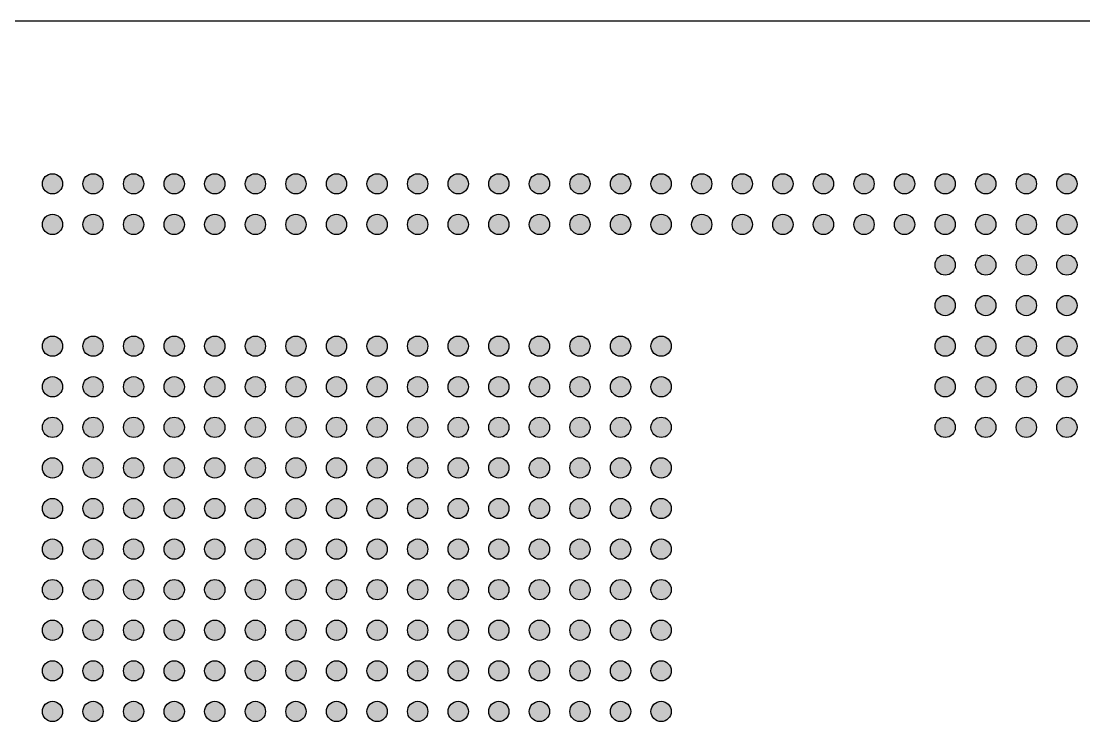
# Model space of a CAD drawing. Header units: millimetres. Extents: x -87434 to 499450, y -468665 to 122144.
# Drawn here: x 106402 to 109021, y 69163 to 70914 of the extents above; entities that cross this region are included whole.
import ezdxf

# ---------------------------------------------------------------- set-up
doc = ezdxf.new("R2010")
doc.units = ezdxf.units.MM

# ---------------------------------------------------------------- blocks, each defined once
blk = doc.blocks.new('A$C0D4A27B5')
at = {"lineweight": 30}
h = blk.add_hatch(color=256, dxfattribs=at)
h.dxf.hatch_style = 1
edge = h.paths.add_edge_path()
edge.add_arc((159.27, -512.59), 1.5, 0, 360)
h = blk.add_hatch(color=256, dxfattribs=at)
h.dxf.hatch_style = 1
edge = h.paths.add_edge_path()
edge.add_arc((165.27, -512.59), 1.5, 0, 360)
h = blk.add_hatch(color=256, dxfattribs=at)
h.dxf.hatch_style = 1
edge = h.paths.add_edge_path()
edge.add_arc((171.27, -512.59), 1.5, 0, 360)
h = blk.add_hatch(color=256, dxfattribs=at)
h.dxf.hatch_style = 1
edge = h.paths.add_edge_path()
edge.add_arc((177.27, -512.59), 1.5, 0, 360)
h = blk.add_hatch(color=256, dxfattribs=at)
h.dxf.hatch_style = 1
edge = h.paths.add_edge_path()
edge.add_arc((183.27, -512.59), 1.5, 0, 360)
h = blk.add_hatch(color=256, dxfattribs=at)
h.dxf.hatch_style = 1
edge = h.paths.add_edge_path()
edge.add_arc((189.27, -512.59), 1.5, 0, 360)
h = blk.add_hatch(color=256, dxfattribs=at)
h.dxf.hatch_style = 1
edge = h.paths.add_edge_path()
edge.add_arc((195.27, -512.59), 1.5, 0, 360)
h = blk.add_hatch(color=256, dxfattribs=at)
h.dxf.hatch_style = 1
edge = h.paths.add_edge_path()
edge.add_arc((201.27, -512.59), 1.5, 0, 360)
h = blk.add_hatch(color=256, dxfattribs=at)
h.dxf.hatch_style = 1
edge = h.paths.add_edge_path()
edge.add_arc((207.27, -512.59), 1.5, 0, 360)
h = blk.add_hatch(color=256, dxfattribs=at)
h.dxf.hatch_style = 1
edge = h.paths.add_edge_path()
edge.add_arc((213.27, -512.59), 1.5, 0, 360)
h = blk.add_hatch(color=256, dxfattribs=at)
h.dxf.hatch_style = 1
edge = h.paths.add_edge_path()
edge.add_arc((219.27, -512.59), 1.5, 0, 360)
h = blk.add_hatch(color=256, dxfattribs=at)
h.dxf.hatch_style = 1
edge = h.paths.add_edge_path()
edge.add_arc((225.27, -512.59), 1.5, 0, 360)
h = blk.add_hatch(color=256, dxfattribs=at)
h.dxf.hatch_style = 1
edge = h.paths.add_edge_path()
edge.add_arc((231.27, -512.59), 1.5, 0, 360)
h = blk.add_hatch(color=256, dxfattribs=at)
h.dxf.hatch_style = 1
edge = h.paths.add_edge_path()
edge.add_arc((237.27, -512.59), 1.5, 0, 360)
h = blk.add_hatch(color=256, dxfattribs=at)
h.dxf.hatch_style = 1
edge = h.paths.add_edge_path()
edge.add_arc((243.27, -512.59), 1.5, 0, 360)
h = blk.add_hatch(color=256, dxfattribs=at)
h.dxf.hatch_style = 1
edge = h.paths.add_edge_path()
edge.add_arc((249.27, -512.59), 1.5, 0, 360)
h = blk.add_hatch(color=256, dxfattribs=at)
h.dxf.hatch_style = 1
edge = h.paths.add_edge_path()
edge.add_arc((255.27, -512.59), 1.5, 0, 360)
h = blk.add_hatch(color=256, dxfattribs=at)
h.dxf.hatch_style = 1
edge = h.paths.add_edge_path()
edge.add_arc((261.27, -512.59), 1.5, 0, 360)
h = blk.add_hatch(color=256, dxfattribs=at)
h.dxf.hatch_style = 1
edge = h.paths.add_edge_path()
edge.add_arc((267.27, -512.59), 1.5, 0, 360)
h = blk.add_hatch(color=256, dxfattribs=at)
h.dxf.hatch_style = 1
edge = h.paths.add_edge_path()
edge.add_arc((273.27, -512.59), 1.5, 0, 360)
h = blk.add_hatch(color=256, dxfattribs=at)
h.dxf.hatch_style = 1
edge = h.paths.add_edge_path()
edge.add_arc((279.27, -512.59), 1.5, 0, 360)
h = blk.add_hatch(color=256, dxfattribs=at)
h.dxf.hatch_style = 1
edge = h.paths.add_edge_path()
edge.add_arc((285.27, -512.59), 1.5, 0, 360)
h = blk.add_hatch(color=256, dxfattribs=at)
h.dxf.hatch_style = 1
edge = h.paths.add_edge_path()
edge.add_arc((291.27, -512.59), 1.5, 0, 360)
h = blk.add_hatch(color=256, dxfattribs=at)
h.dxf.hatch_style = 1
edge = h.paths.add_edge_path()
edge.add_arc((297.27, -512.59), 1.5, 0, 360)
h = blk.add_hatch(color=256, dxfattribs=at)
h.dxf.hatch_style = 1
edge = h.paths.add_edge_path()
edge.add_arc((303.27, -512.59), 1.5, 0, 360)
h = blk.add_hatch(color=256, dxfattribs=at)
h.dxf.hatch_style = 1
edge = h.paths.add_edge_path()
edge.add_arc((309.27, -512.59), 1.5, 0, 360)
h = blk.add_hatch(color=256, dxfattribs=at)
h.dxf.hatch_style = 1
edge = h.paths.add_edge_path()
edge.add_arc((159.27, -518.59), 1.5, 0, 360)
h = blk.add_hatch(color=256, dxfattribs=at)
h.dxf.hatch_style = 1
edge = h.paths.add_edge_path()
edge.add_arc((165.27, -518.59), 1.5, 0, 360)
h = blk.add_hatch(color=256, dxfattribs=at)
h.dxf.hatch_style = 1
edge = h.paths.add_edge_path()
edge.add_arc((171.27, -518.59), 1.5, 0, 360)
h = blk.add_hatch(color=256, dxfattribs=at)
h.dxf.hatch_style = 1
edge = h.paths.add_edge_path()
edge.add_arc((177.27, -518.59), 1.5, 0, 360)
h = blk.add_hatch(color=256, dxfattribs=at)
h.dxf.hatch_style = 1
edge = h.paths.add_edge_path()
edge.add_arc((183.27, -518.59), 1.5, 0, 360)
h = blk.add_hatch(color=256, dxfattribs=at)
h.dxf.hatch_style = 1
edge = h.paths.add_edge_path()
edge.add_arc((189.27, -518.59), 1.5, 0, 360)
h = blk.add_hatch(color=256, dxfattribs=at)
h.dxf.hatch_style = 1
edge = h.paths.add_edge_path()
edge.add_arc((195.27, -518.59), 1.5, 0, 360)
h = blk.add_hatch(color=256, dxfattribs=at)
h.dxf.hatch_style = 1
edge = h.paths.add_edge_path()
edge.add_arc((201.27, -518.59), 1.5, 0, 360)
h = blk.add_hatch(color=256, dxfattribs=at)
h.dxf.hatch_style = 1
edge = h.paths.add_edge_path()
edge.add_arc((207.27, -518.59), 1.5, 0, 360)
h = blk.add_hatch(color=256, dxfattribs=at)
h.dxf.hatch_style = 1
edge = h.paths.add_edge_path()
edge.add_arc((213.27, -518.59), 1.5, 0, 360)
h = blk.add_hatch(color=256, dxfattribs=at)
h.dxf.hatch_style = 1
edge = h.paths.add_edge_path()
edge.add_arc((219.27, -518.59), 1.5, 0, 360)
h = blk.add_hatch(color=256, dxfattribs=at)
h.dxf.hatch_style = 1
edge = h.paths.add_edge_path()
edge.add_arc((225.27, -518.59), 1.5, 0, 360)
h = blk.add_hatch(color=256, dxfattribs=at)
h.dxf.hatch_style = 1
edge = h.paths.add_edge_path()
edge.add_arc((231.27, -518.59), 1.5, 0, 360)
h = blk.add_hatch(color=256, dxfattribs=at)
h.dxf.hatch_style = 1
edge = h.paths.add_edge_path()
edge.add_arc((237.27, -518.59), 1.5, 0, 360)
h = blk.add_hatch(color=256, dxfattribs=at)
h.dxf.hatch_style = 1
edge = h.paths.add_edge_path()
edge.add_arc((243.27, -518.59), 1.5, 0, 360)
h = blk.add_hatch(color=256, dxfattribs=at)
h.dxf.hatch_style = 1
edge = h.paths.add_edge_path()
edge.add_arc((249.27, -518.59), 1.5, 0, 360)
h = blk.add_hatch(color=256, dxfattribs=at)
h.dxf.hatch_style = 1
edge = h.paths.add_edge_path()
edge.add_arc((255.27, -518.59), 1.5, 0, 360)
h = blk.add_hatch(color=256, dxfattribs=at)
h.dxf.hatch_style = 1
edge = h.paths.add_edge_path()
edge.add_arc((261.27, -518.59), 1.5, 0, 360)
h = blk.add_hatch(color=256, dxfattribs=at)
h.dxf.hatch_style = 1
edge = h.paths.add_edge_path()
edge.add_arc((267.27, -518.59), 1.5, 0, 360)
h = blk.add_hatch(color=256, dxfattribs=at)
h.dxf.hatch_style = 1
edge = h.paths.add_edge_path()
edge.add_arc((273.27, -518.59), 1.5, 0, 360)
h = blk.add_hatch(color=256, dxfattribs=at)
h.dxf.hatch_style = 1
edge = h.paths.add_edge_path()
edge.add_arc((279.27, -518.59), 1.5, 0, 360)
h = blk.add_hatch(color=256, dxfattribs=at)
h.dxf.hatch_style = 1
edge = h.paths.add_edge_path()
edge.add_arc((285.27, -518.59), 1.5, 0, 360)
h = blk.add_hatch(color=256, dxfattribs=at)
h.dxf.hatch_style = 1
edge = h.paths.add_edge_path()
edge.add_arc((291.27, -518.59), 1.5, 0, 360)
h = blk.add_hatch(color=256, dxfattribs=at)
h.dxf.hatch_style = 1
edge = h.paths.add_edge_path()
edge.add_arc((297.27, -518.59), 1.5, 0, 360)
h = blk.add_hatch(color=256, dxfattribs=at)
h.dxf.hatch_style = 1
edge = h.paths.add_edge_path()
edge.add_arc((303.27, -518.59), 1.5, 0, 360)
h = blk.add_hatch(color=256, dxfattribs=at)
h.dxf.hatch_style = 1
edge = h.paths.add_edge_path()
edge.add_arc((309.27, -518.59), 1.5, 0, 360)
h = blk.add_hatch(color=256, dxfattribs=at)
h.dxf.hatch_style = 1
edge = h.paths.add_edge_path()
edge.add_arc((291.27, -524.59), 1.5, 0, 360)
h = blk.add_hatch(color=256, dxfattribs=at)
h.dxf.hatch_style = 1
edge = h.paths.add_edge_path()
edge.add_arc((297.27, -524.59), 1.5, 0, 360)
h = blk.add_hatch(color=256, dxfattribs=at)
h.dxf.hatch_style = 1
edge = h.paths.add_edge_path()
edge.add_arc((303.27, -524.59), 1.5, 0, 360)
h = blk.add_hatch(color=256, dxfattribs=at)
h.dxf.hatch_style = 1
edge = h.paths.add_edge_path()
edge.add_arc((309.27, -524.59), 1.5, 0, 360)
h = blk.add_hatch(color=256, dxfattribs=at)
h.dxf.hatch_style = 1
edge = h.paths.add_edge_path()
edge.add_arc((291.27, -530.59), 1.5, 0, 360)
h = blk.add_hatch(color=256, dxfattribs=at)
h.dxf.hatch_style = 1
edge = h.paths.add_edge_path()
edge.add_arc((297.27, -530.59), 1.5, 0, 360)
h = blk.add_hatch(color=256, dxfattribs=at)
h.dxf.hatch_style = 1
edge = h.paths.add_edge_path()
edge.add_arc((303.27, -530.59), 1.5, 0, 360)
h = blk.add_hatch(color=256, dxfattribs=at)
h.dxf.hatch_style = 1
edge = h.paths.add_edge_path()
edge.add_arc((309.27, -530.59), 1.5, 0, 360)
h = blk.add_hatch(color=256, dxfattribs=at)
h.dxf.hatch_style = 1
edge = h.paths.add_edge_path()
edge.add_arc((159.27, -536.59), 1.5, 0, 360)
h = blk.add_hatch(color=256, dxfattribs=at)
h.dxf.hatch_style = 1
edge = h.paths.add_edge_path()
edge.add_arc((165.27, -536.59), 1.5, 0, 360)
h = blk.add_hatch(color=256, dxfattribs=at)
h.dxf.hatch_style = 1
edge = h.paths.add_edge_path()
edge.add_arc((171.27, -536.59), 1.5, 0, 360)
h = blk.add_hatch(color=256, dxfattribs=at)
h.dxf.hatch_style = 1
edge = h.paths.add_edge_path()
edge.add_arc((177.27, -536.59), 1.5, 0, 360)
h = blk.add_hatch(color=256, dxfattribs=at)
h.dxf.hatch_style = 1
edge = h.paths.add_edge_path()
edge.add_arc((183.27, -536.59), 1.5, 0, 360)
h = blk.add_hatch(color=256, dxfattribs=at)
h.dxf.hatch_style = 1
edge = h.paths.add_edge_path()
edge.add_arc((189.27, -536.59), 1.5, 0, 360)
h = blk.add_hatch(color=256, dxfattribs=at)
h.dxf.hatch_style = 1
edge = h.paths.add_edge_path()
edge.add_arc((195.27, -536.59), 1.5, 0, 360)
h = blk.add_hatch(color=256, dxfattribs=at)
h.dxf.hatch_style = 1
edge = h.paths.add_edge_path()
edge.add_arc((201.27, -536.59), 1.5, 0, 360)
h = blk.add_hatch(color=256, dxfattribs=at)
h.dxf.hatch_style = 1
edge = h.paths.add_edge_path()
edge.add_arc((207.27, -536.59), 1.5, 0, 360)
h = blk.add_hatch(color=256, dxfattribs=at)
h.dxf.hatch_style = 1
edge = h.paths.add_edge_path()
edge.add_arc((213.27, -536.59), 1.5, 0, 360)
h = blk.add_hatch(color=256, dxfattribs=at)
h.dxf.hatch_style = 1
edge = h.paths.add_edge_path()
edge.add_arc((219.27, -536.59), 1.5, 0, 360)
h = blk.add_hatch(color=256, dxfattribs=at)
h.dxf.hatch_style = 1
edge = h.paths.add_edge_path()
edge.add_arc((225.27, -536.59), 1.5, 0, 360)
h = blk.add_hatch(color=256, dxfattribs=at)
h.dxf.hatch_style = 1
edge = h.paths.add_edge_path()
edge.add_arc((231.27, -536.59), 1.5, 0, 360)
h = blk.add_hatch(color=256, dxfattribs=at)
h.dxf.hatch_style = 1
edge = h.paths.add_edge_path()
edge.add_arc((237.27, -536.59), 1.5, 0, 360)
h = blk.add_hatch(color=256, dxfattribs=at)
h.dxf.hatch_style = 1
edge = h.paths.add_edge_path()
edge.add_arc((243.27, -536.59), 1.5, 0, 360)
h = blk.add_hatch(color=256, dxfattribs=at)
h.dxf.hatch_style = 1
edge = h.paths.add_edge_path()
edge.add_arc((249.27, -536.59), 1.5, 0, 360)
h = blk.add_hatch(color=256, dxfattribs=at)
h.dxf.hatch_style = 1
edge = h.paths.add_edge_path()
edge.add_arc((291.27, -536.59), 1.5, 0, 360)
h = blk.add_hatch(color=256, dxfattribs=at)
h.dxf.hatch_style = 1
edge = h.paths.add_edge_path()
edge.add_arc((297.27, -536.59), 1.5, 0, 360)
h = blk.add_hatch(color=256, dxfattribs=at)
h.dxf.hatch_style = 1
edge = h.paths.add_edge_path()
edge.add_arc((303.27, -536.59), 1.5, 0, 360)
h = blk.add_hatch(color=256, dxfattribs=at)
h.dxf.hatch_style = 1
edge = h.paths.add_edge_path()
edge.add_arc((309.27, -536.59), 1.5, 0, 360)
h = blk.add_hatch(color=256, dxfattribs=at)
h.dxf.hatch_style = 1
edge = h.paths.add_edge_path()
edge.add_arc((159.27, -542.59), 1.5, 0, 360)
h = blk.add_hatch(color=256, dxfattribs=at)
h.dxf.hatch_style = 1
edge = h.paths.add_edge_path()
edge.add_arc((165.27, -542.59), 1.5, 0, 360)
h = blk.add_hatch(color=256, dxfattribs=at)
h.dxf.hatch_style = 1
edge = h.paths.add_edge_path()
edge.add_arc((171.27, -542.59), 1.5, 0, 360)
h = blk.add_hatch(color=256, dxfattribs=at)
h.dxf.hatch_style = 1
edge = h.paths.add_edge_path()
edge.add_arc((177.27, -542.59), 1.5, 0, 360)
h = blk.add_hatch(color=256, dxfattribs=at)
h.dxf.hatch_style = 1
edge = h.paths.add_edge_path()
edge.add_arc((183.27, -542.59), 1.5, 0, 360)
h = blk.add_hatch(color=256, dxfattribs=at)
h.dxf.hatch_style = 1
edge = h.paths.add_edge_path()
edge.add_arc((189.27, -542.59), 1.5, 0, 360)
h = blk.add_hatch(color=256, dxfattribs=at)
h.dxf.hatch_style = 1
edge = h.paths.add_edge_path()
edge.add_arc((195.27, -542.59), 1.5, 0, 360)
h = blk.add_hatch(color=256, dxfattribs=at)
h.dxf.hatch_style = 1
edge = h.paths.add_edge_path()
edge.add_arc((201.27, -542.59), 1.5, 0, 360)
h = blk.add_hatch(color=256, dxfattribs=at)
h.dxf.hatch_style = 1
edge = h.paths.add_edge_path()
edge.add_arc((207.27, -542.59), 1.5, 0, 360)
h = blk.add_hatch(color=256, dxfattribs=at)
h.dxf.hatch_style = 1
edge = h.paths.add_edge_path()
edge.add_arc((213.27, -542.59), 1.5, 0, 360)
h = blk.add_hatch(color=256, dxfattribs=at)
h.dxf.hatch_style = 1
edge = h.paths.add_edge_path()
edge.add_arc((219.27, -542.59), 1.5, 0, 360)
h = blk.add_hatch(color=256, dxfattribs=at)
h.dxf.hatch_style = 1
edge = h.paths.add_edge_path()
edge.add_arc((225.27, -542.59), 1.5, 0, 360)
h = blk.add_hatch(color=256, dxfattribs=at)
h.dxf.hatch_style = 1
edge = h.paths.add_edge_path()
edge.add_arc((231.27, -542.59), 1.5, 0, 360)
h = blk.add_hatch(color=256, dxfattribs=at)
h.dxf.hatch_style = 1
edge = h.paths.add_edge_path()
edge.add_arc((237.27, -542.59), 1.5, 0, 360)
h = blk.add_hatch(color=256, dxfattribs=at)
h.dxf.hatch_style = 1
edge = h.paths.add_edge_path()
edge.add_arc((243.27, -542.59), 1.5, 0, 360)
h = blk.add_hatch(color=256, dxfattribs=at)
h.dxf.hatch_style = 1
edge = h.paths.add_edge_path()
edge.add_arc((249.27, -542.59), 1.5, 0, 360)
h = blk.add_hatch(color=256, dxfattribs=at)
h.dxf.hatch_style = 1
edge = h.paths.add_edge_path()
edge.add_arc((291.27, -542.59), 1.5, 0, 360)
h = blk.add_hatch(color=256, dxfattribs=at)
h.dxf.hatch_style = 1
edge = h.paths.add_edge_path()
edge.add_arc((297.27, -542.59), 1.5, 0, 360)
h = blk.add_hatch(color=256, dxfattribs=at)
h.dxf.hatch_style = 1
edge = h.paths.add_edge_path()
edge.add_arc((303.27, -542.59), 1.5, 0, 360)
h = blk.add_hatch(color=256, dxfattribs=at)
h.dxf.hatch_style = 1
edge = h.paths.add_edge_path()
edge.add_arc((309.27, -542.59), 1.5, 0, 360)
h = blk.add_hatch(color=256, dxfattribs=at)
h.dxf.hatch_style = 1
edge = h.paths.add_edge_path()
edge.add_arc((159.27, -548.59), 1.5, 0, 360)
h = blk.add_hatch(color=256, dxfattribs=at)
h.dxf.hatch_style = 1
edge = h.paths.add_edge_path()
edge.add_arc((165.27, -548.59), 1.5, 0, 360)
h = blk.add_hatch(color=256, dxfattribs=at)
h.dxf.hatch_style = 1
edge = h.paths.add_edge_path()
edge.add_arc((171.27, -548.59), 1.5, 0, 360)
h = blk.add_hatch(color=256, dxfattribs=at)
h.dxf.hatch_style = 1
edge = h.paths.add_edge_path()
edge.add_arc((177.27, -548.59), 1.5, 0, 360)
h = blk.add_hatch(color=256, dxfattribs=at)
h.dxf.hatch_style = 1
edge = h.paths.add_edge_path()
edge.add_arc((183.27, -548.59), 1.5, 0, 360)
h = blk.add_hatch(color=256, dxfattribs=at)
h.dxf.hatch_style = 1
edge = h.paths.add_edge_path()
edge.add_arc((189.27, -548.59), 1.5, 0, 360)
h = blk.add_hatch(color=256, dxfattribs=at)
h.dxf.hatch_style = 1
edge = h.paths.add_edge_path()
edge.add_arc((195.27, -548.59), 1.5, 0, 360)
h = blk.add_hatch(color=256, dxfattribs=at)
h.dxf.hatch_style = 1
edge = h.paths.add_edge_path()
edge.add_arc((201.27, -548.59), 1.5, 0, 360)
h = blk.add_hatch(color=256, dxfattribs=at)
h.dxf.hatch_style = 1
edge = h.paths.add_edge_path()
edge.add_arc((207.27, -548.59), 1.5, 0, 360)
h = blk.add_hatch(color=256, dxfattribs=at)
h.dxf.hatch_style = 1
edge = h.paths.add_edge_path()
edge.add_arc((213.27, -548.59), 1.5, 0, 360)
h = blk.add_hatch(color=256, dxfattribs=at)
h.dxf.hatch_style = 1
edge = h.paths.add_edge_path()
edge.add_arc((219.27, -548.59), 1.5, 0, 360)
h = blk.add_hatch(color=256, dxfattribs=at)
h.dxf.hatch_style = 1
edge = h.paths.add_edge_path()
edge.add_arc((225.27, -548.59), 1.5, 0, 360)
h = blk.add_hatch(color=256, dxfattribs=at)
h.dxf.hatch_style = 1
edge = h.paths.add_edge_path()
edge.add_arc((231.27, -548.59), 1.5, 0, 360)
h = blk.add_hatch(color=256, dxfattribs=at)
h.dxf.hatch_style = 1
edge = h.paths.add_edge_path()
edge.add_arc((237.27, -548.59), 1.5, 0, 360)
h = blk.add_hatch(color=256, dxfattribs=at)
h.dxf.hatch_style = 1
edge = h.paths.add_edge_path()
edge.add_arc((243.27, -548.59), 1.5, 0, 360)
h = blk.add_hatch(color=256, dxfattribs=at)
h.dxf.hatch_style = 1
edge = h.paths.add_edge_path()
edge.add_arc((249.27, -548.59), 1.5, 0, 360)
h = blk.add_hatch(color=256, dxfattribs=at)
h.dxf.hatch_style = 1
edge = h.paths.add_edge_path()
edge.add_arc((291.27, -548.59), 1.5, 0, 360)
h = blk.add_hatch(color=256, dxfattribs=at)
h.dxf.hatch_style = 1
edge = h.paths.add_edge_path()
edge.add_arc((297.27, -548.59), 1.5, 0, 360)
h = blk.add_hatch(color=256, dxfattribs=at)
h.dxf.hatch_style = 1
edge = h.paths.add_edge_path()
edge.add_arc((303.27, -548.59), 1.5, 0, 360)
h = blk.add_hatch(color=256, dxfattribs=at)
h.dxf.hatch_style = 1
edge = h.paths.add_edge_path()
edge.add_arc((309.27, -548.59), 1.5, 0, 360)
h = blk.add_hatch(color=256, dxfattribs=at)
h.dxf.hatch_style = 1
edge = h.paths.add_edge_path()
edge.add_arc((159.27, -554.59), 1.5, 0, 360)
h = blk.add_hatch(color=256, dxfattribs=at)
h.dxf.hatch_style = 1
edge = h.paths.add_edge_path()
edge.add_arc((165.27, -554.59), 1.5, 0, 360)
h = blk.add_hatch(color=256, dxfattribs=at)
h.dxf.hatch_style = 1
edge = h.paths.add_edge_path()
edge.add_arc((171.27, -554.59), 1.5, 0, 360)
h = blk.add_hatch(color=256, dxfattribs=at)
h.dxf.hatch_style = 1
edge = h.paths.add_edge_path()
edge.add_arc((177.27, -554.59), 1.5, 0, 360)
h = blk.add_hatch(color=256, dxfattribs=at)
h.dxf.hatch_style = 1
edge = h.paths.add_edge_path()
edge.add_arc((183.27, -554.59), 1.5, 0, 360)
h = blk.add_hatch(color=256, dxfattribs=at)
h.dxf.hatch_style = 1
edge = h.paths.add_edge_path()
edge.add_arc((189.27, -554.59), 1.5, 0, 360)
h = blk.add_hatch(color=256, dxfattribs=at)
h.dxf.hatch_style = 1
edge = h.paths.add_edge_path()
edge.add_arc((195.27, -554.59), 1.5, 0, 360)
h = blk.add_hatch(color=256, dxfattribs=at)
h.dxf.hatch_style = 1
edge = h.paths.add_edge_path()
edge.add_arc((201.27, -554.59), 1.5, 0, 360)
h = blk.add_hatch(color=256, dxfattribs=at)
h.dxf.hatch_style = 1
edge = h.paths.add_edge_path()
edge.add_arc((207.27, -554.59), 1.5, 0, 360)
h = blk.add_hatch(color=256, dxfattribs=at)
h.dxf.hatch_style = 1
edge = h.paths.add_edge_path()
edge.add_arc((213.27, -554.59), 1.5, 0, 360)
h = blk.add_hatch(color=256, dxfattribs=at)
h.dxf.hatch_style = 1
edge = h.paths.add_edge_path()
edge.add_arc((219.27, -554.59), 1.5, 0, 360)
h = blk.add_hatch(color=256, dxfattribs=at)
h.dxf.hatch_style = 1
edge = h.paths.add_edge_path()
edge.add_arc((225.27, -554.59), 1.5, 0, 360)
h = blk.add_hatch(color=256, dxfattribs=at)
h.dxf.hatch_style = 1
edge = h.paths.add_edge_path()
edge.add_arc((231.27, -554.59), 1.5, 0, 360)
h = blk.add_hatch(color=256, dxfattribs=at)
h.dxf.hatch_style = 1
edge = h.paths.add_edge_path()
edge.add_arc((237.27, -554.59), 1.5, 0, 360)
h = blk.add_hatch(color=256, dxfattribs=at)
h.dxf.hatch_style = 1
edge = h.paths.add_edge_path()
edge.add_arc((243.27, -554.59), 1.5, 0, 360)
h = blk.add_hatch(color=256, dxfattribs=at)
h.dxf.hatch_style = 1
edge = h.paths.add_edge_path()
edge.add_arc((249.27, -554.59), 1.5, 0, 360)
h = blk.add_hatch(color=256, dxfattribs=at)
h.dxf.hatch_style = 1
edge = h.paths.add_edge_path()
edge.add_arc((159.27, -560.59), 1.5, 0, 360)
h = blk.add_hatch(color=256, dxfattribs=at)
h.dxf.hatch_style = 1
edge = h.paths.add_edge_path()
edge.add_arc((165.27, -560.59), 1.5, 0, 360)
h = blk.add_hatch(color=256, dxfattribs=at)
h.dxf.hatch_style = 1
edge = h.paths.add_edge_path()
edge.add_arc((171.27, -560.59), 1.5, 0, 360)
h = blk.add_hatch(color=256, dxfattribs=at)
h.dxf.hatch_style = 1
edge = h.paths.add_edge_path()
edge.add_arc((177.27, -560.59), 1.5, 0, 360)
h = blk.add_hatch(color=256, dxfattribs=at)
h.dxf.hatch_style = 1
edge = h.paths.add_edge_path()
edge.add_arc((183.27, -560.59), 1.5, 0, 360)
h = blk.add_hatch(color=256, dxfattribs=at)
h.dxf.hatch_style = 1
edge = h.paths.add_edge_path()
edge.add_arc((189.27, -560.59), 1.5, 0, 360)
h = blk.add_hatch(color=256, dxfattribs=at)
h.dxf.hatch_style = 1
edge = h.paths.add_edge_path()
edge.add_arc((195.27, -560.59), 1.5, 0, 360)
h = blk.add_hatch(color=256, dxfattribs=at)
h.dxf.hatch_style = 1
edge = h.paths.add_edge_path()
edge.add_arc((201.27, -560.59), 1.5, 0, 360)
h = blk.add_hatch(color=256, dxfattribs=at)
h.dxf.hatch_style = 1
edge = h.paths.add_edge_path()
edge.add_arc((207.27, -560.59), 1.5, 0, 360)
h = blk.add_hatch(color=256, dxfattribs=at)
h.dxf.hatch_style = 1
edge = h.paths.add_edge_path()
edge.add_arc((213.27, -560.59), 1.5, 0, 360)
h = blk.add_hatch(color=256, dxfattribs=at)
h.dxf.hatch_style = 1
edge = h.paths.add_edge_path()
edge.add_arc((219.27, -560.59), 1.5, 0, 360)
h = blk.add_hatch(color=256, dxfattribs=at)
h.dxf.hatch_style = 1
edge = h.paths.add_edge_path()
edge.add_arc((225.27, -560.59), 1.5, 0, 360)
h = blk.add_hatch(color=256, dxfattribs=at)
h.dxf.hatch_style = 1
edge = h.paths.add_edge_path()
edge.add_arc((231.27, -560.59), 1.5, 0, 360)
h = blk.add_hatch(color=256, dxfattribs=at)
h.dxf.hatch_style = 1
edge = h.paths.add_edge_path()
edge.add_arc((237.27, -560.59), 1.5, 0, 360)
h = blk.add_hatch(color=256, dxfattribs=at)
h.dxf.hatch_style = 1
edge = h.paths.add_edge_path()
edge.add_arc((243.27, -560.59), 1.5, 0, 360)
h = blk.add_hatch(color=256, dxfattribs=at)
h.dxf.hatch_style = 1
edge = h.paths.add_edge_path()
edge.add_arc((249.27, -560.59), 1.5, 0, 360)
h = blk.add_hatch(color=256, dxfattribs=at)
h.dxf.hatch_style = 1
edge = h.paths.add_edge_path()
edge.add_arc((159.27, -566.59), 1.5, 0, 360)
h = blk.add_hatch(color=256, dxfattribs=at)
h.dxf.hatch_style = 1
edge = h.paths.add_edge_path()
edge.add_arc((165.27, -566.59), 1.5, 0, 360)
h = blk.add_hatch(color=256, dxfattribs=at)
h.dxf.hatch_style = 1
edge = h.paths.add_edge_path()
edge.add_arc((171.27, -566.59), 1.5, 0, 360)
h = blk.add_hatch(color=256, dxfattribs=at)
h.dxf.hatch_style = 1
edge = h.paths.add_edge_path()
edge.add_arc((177.27, -566.59), 1.5, 0, 360)
h = blk.add_hatch(color=256, dxfattribs=at)
h.dxf.hatch_style = 1
edge = h.paths.add_edge_path()
edge.add_arc((183.27, -566.59), 1.5, 0, 360)
h = blk.add_hatch(color=256, dxfattribs=at)
h.dxf.hatch_style = 1
edge = h.paths.add_edge_path()
edge.add_arc((189.27, -566.59), 1.5, 0, 360)
h = blk.add_hatch(color=256, dxfattribs=at)
h.dxf.hatch_style = 1
edge = h.paths.add_edge_path()
edge.add_arc((195.27, -566.59), 1.5, 0, 360)
h = blk.add_hatch(color=256, dxfattribs=at)
h.dxf.hatch_style = 1
edge = h.paths.add_edge_path()
edge.add_arc((201.27, -566.59), 1.5, 0, 360)
h = blk.add_hatch(color=256, dxfattribs=at)
h.dxf.hatch_style = 1
edge = h.paths.add_edge_path()
edge.add_arc((207.27, -566.59), 1.5, 0, 360)
h = blk.add_hatch(color=256, dxfattribs=at)
h.dxf.hatch_style = 1
edge = h.paths.add_edge_path()
edge.add_arc((213.27, -566.59), 1.5, 0, 360)
h = blk.add_hatch(color=256, dxfattribs=at)
h.dxf.hatch_style = 1
edge = h.paths.add_edge_path()
edge.add_arc((219.27, -566.59), 1.5, 0, 360)
h = blk.add_hatch(color=256, dxfattribs=at)
h.dxf.hatch_style = 1
edge = h.paths.add_edge_path()
edge.add_arc((225.27, -566.59), 1.5, 0, 360)
h = blk.add_hatch(color=256, dxfattribs=at)
h.dxf.hatch_style = 1
edge = h.paths.add_edge_path()
edge.add_arc((231.27, -566.59), 1.5, 0, 360)
h = blk.add_hatch(color=256, dxfattribs=at)
h.dxf.hatch_style = 1
edge = h.paths.add_edge_path()
edge.add_arc((237.27, -566.59), 1.5, 0, 360)
h = blk.add_hatch(color=256, dxfattribs=at)
h.dxf.hatch_style = 1
edge = h.paths.add_edge_path()
edge.add_arc((243.27, -566.59), 1.5, 0, 360)
h = blk.add_hatch(color=256, dxfattribs=at)
h.dxf.hatch_style = 1
edge = h.paths.add_edge_path()
edge.add_arc((249.27, -566.59), 1.5, 0, 360)
h = blk.add_hatch(color=256, dxfattribs=at)
h.dxf.hatch_style = 1
edge = h.paths.add_edge_path()
edge.add_arc((159.27, -572.59), 1.5, 0, 360)
h = blk.add_hatch(color=256, dxfattribs=at)
h.dxf.hatch_style = 1
edge = h.paths.add_edge_path()
edge.add_arc((165.27, -572.59), 1.5, 0, 360)
h = blk.add_hatch(color=256, dxfattribs=at)
h.dxf.hatch_style = 1
edge = h.paths.add_edge_path()
edge.add_arc((171.27, -572.59), 1.5, 0, 360)
h = blk.add_hatch(color=256, dxfattribs=at)
h.dxf.hatch_style = 1
edge = h.paths.add_edge_path()
edge.add_arc((177.27, -572.59), 1.5, 0, 360)
h = blk.add_hatch(color=256, dxfattribs=at)
h.dxf.hatch_style = 1
edge = h.paths.add_edge_path()
edge.add_arc((183.27, -572.59), 1.5, 0, 360)
h = blk.add_hatch(color=256, dxfattribs=at)
h.dxf.hatch_style = 1
edge = h.paths.add_edge_path()
edge.add_arc((189.27, -572.59), 1.5, 0, 360)
h = blk.add_hatch(color=256, dxfattribs=at)
h.dxf.hatch_style = 1
edge = h.paths.add_edge_path()
edge.add_arc((195.27, -572.59), 1.5, 0, 360)
h = blk.add_hatch(color=256, dxfattribs=at)
h.dxf.hatch_style = 1
edge = h.paths.add_edge_path()
edge.add_arc((201.27, -572.59), 1.5, 0, 360)
h = blk.add_hatch(color=256, dxfattribs=at)
h.dxf.hatch_style = 1
edge = h.paths.add_edge_path()
edge.add_arc((207.27, -572.59), 1.5, 0, 360)
h = blk.add_hatch(color=256, dxfattribs=at)
h.dxf.hatch_style = 1
edge = h.paths.add_edge_path()
edge.add_arc((213.27, -572.59), 1.5, 0, 360)
h = blk.add_hatch(color=256, dxfattribs=at)
h.dxf.hatch_style = 1
edge = h.paths.add_edge_path()
edge.add_arc((219.27, -572.59), 1.5, 0, 360)
h = blk.add_hatch(color=256, dxfattribs=at)
h.dxf.hatch_style = 1
edge = h.paths.add_edge_path()
edge.add_arc((225.27, -572.59), 1.5, 0, 360)
h = blk.add_hatch(color=256, dxfattribs=at)
h.dxf.hatch_style = 1
edge = h.paths.add_edge_path()
edge.add_arc((231.27, -572.59), 1.5, 0, 360)
h = blk.add_hatch(color=256, dxfattribs=at)
h.dxf.hatch_style = 1
edge = h.paths.add_edge_path()
edge.add_arc((237.27, -572.59), 1.5, 0, 360)
h = blk.add_hatch(color=256, dxfattribs=at)
h.dxf.hatch_style = 1
edge = h.paths.add_edge_path()
edge.add_arc((243.27, -572.59), 1.5, 0, 360)
h = blk.add_hatch(color=256, dxfattribs=at)
h.dxf.hatch_style = 1
edge = h.paths.add_edge_path()
edge.add_arc((249.27, -572.59), 1.5, 0, 360)
h = blk.add_hatch(color=256, dxfattribs=at)
h.dxf.hatch_style = 1
edge = h.paths.add_edge_path()
edge.add_arc((159.27, -578.59), 1.5, 0, 360)
h = blk.add_hatch(color=256, dxfattribs=at)
h.dxf.hatch_style = 1
edge = h.paths.add_edge_path()
edge.add_arc((165.27, -578.59), 1.5, 0, 360)
h = blk.add_hatch(color=256, dxfattribs=at)
h.dxf.hatch_style = 1
edge = h.paths.add_edge_path()
edge.add_arc((171.27, -578.59), 1.5, 0, 360)
h = blk.add_hatch(color=256, dxfattribs=at)
h.dxf.hatch_style = 1
edge = h.paths.add_edge_path()
edge.add_arc((177.27, -578.59), 1.5, 0, 360)
h = blk.add_hatch(color=256, dxfattribs=at)
h.dxf.hatch_style = 1
edge = h.paths.add_edge_path()
edge.add_arc((183.27, -578.59), 1.5, 0, 360)
h = blk.add_hatch(color=256, dxfattribs=at)
h.dxf.hatch_style = 1
edge = h.paths.add_edge_path()
edge.add_arc((189.27, -578.59), 1.5, 0, 360)
h = blk.add_hatch(color=256, dxfattribs=at)
h.dxf.hatch_style = 1
edge = h.paths.add_edge_path()
edge.add_arc((195.27, -578.59), 1.5, 0, 360)
h = blk.add_hatch(color=256, dxfattribs=at)
h.dxf.hatch_style = 1
edge = h.paths.add_edge_path()
edge.add_arc((201.27, -578.59), 1.5, 0, 360)
h = blk.add_hatch(color=256, dxfattribs=at)
h.dxf.hatch_style = 1
edge = h.paths.add_edge_path()
edge.add_arc((207.27, -578.59), 1.5, 0, 360)
h = blk.add_hatch(color=256, dxfattribs=at)
h.dxf.hatch_style = 1
edge = h.paths.add_edge_path()
edge.add_arc((213.27, -578.59), 1.5, 0, 360)
h = blk.add_hatch(color=256, dxfattribs=at)
h.dxf.hatch_style = 1
edge = h.paths.add_edge_path()
edge.add_arc((219.27, -578.59), 1.5, 0, 360)
h = blk.add_hatch(color=256, dxfattribs=at)
h.dxf.hatch_style = 1
edge = h.paths.add_edge_path()
edge.add_arc((225.27, -578.59), 1.5, 0, 360)
h = blk.add_hatch(color=256, dxfattribs=at)
h.dxf.hatch_style = 1
edge = h.paths.add_edge_path()
edge.add_arc((231.27, -578.59), 1.5, 0, 360)
h = blk.add_hatch(color=256, dxfattribs=at)
h.dxf.hatch_style = 1
edge = h.paths.add_edge_path()
edge.add_arc((237.27, -578.59), 1.5, 0, 360)
h = blk.add_hatch(color=256, dxfattribs=at)
h.dxf.hatch_style = 1
edge = h.paths.add_edge_path()
edge.add_arc((243.27, -578.59), 1.5, 0, 360)
h = blk.add_hatch(color=256, dxfattribs=at)
h.dxf.hatch_style = 1
edge = h.paths.add_edge_path()
edge.add_arc((249.27, -578.59), 1.5, 0, 360)
h = blk.add_hatch(color=256, dxfattribs=at)
h.dxf.hatch_style = 1
edge = h.paths.add_edge_path()
edge.add_arc((159.27, -584.59), 1.5, 0, 360)
h = blk.add_hatch(color=256, dxfattribs=at)
h.dxf.hatch_style = 1
edge = h.paths.add_edge_path()
edge.add_arc((165.27, -584.59), 1.5, 0, 360)
h = blk.add_hatch(color=256, dxfattribs=at)
h.dxf.hatch_style = 1
edge = h.paths.add_edge_path()
edge.add_arc((171.27, -584.59), 1.5, 0, 360)
h = blk.add_hatch(color=256, dxfattribs=at)
h.dxf.hatch_style = 1
edge = h.paths.add_edge_path()
edge.add_arc((177.27, -584.59), 1.5, 0, 360)
h = blk.add_hatch(color=256, dxfattribs=at)
h.dxf.hatch_style = 1
edge = h.paths.add_edge_path()
edge.add_arc((183.27, -584.59), 1.5, 0, 360)
h = blk.add_hatch(color=256, dxfattribs=at)
h.dxf.hatch_style = 1
edge = h.paths.add_edge_path()
edge.add_arc((189.27, -584.59), 1.5, 0, 360)
h = blk.add_hatch(color=256, dxfattribs=at)
h.dxf.hatch_style = 1
edge = h.paths.add_edge_path()
edge.add_arc((195.27, -584.59), 1.5, 0, 360)
h = blk.add_hatch(color=256, dxfattribs=at)
h.dxf.hatch_style = 1
edge = h.paths.add_edge_path()
edge.add_arc((201.27, -584.59), 1.5, 0, 360)
h = blk.add_hatch(color=256, dxfattribs=at)
h.dxf.hatch_style = 1
edge = h.paths.add_edge_path()
edge.add_arc((207.27, -584.59), 1.5, 0, 360)
h = blk.add_hatch(color=256, dxfattribs=at)
h.dxf.hatch_style = 1
edge = h.paths.add_edge_path()
edge.add_arc((213.27, -584.59), 1.5, 0, 360)
h = blk.add_hatch(color=256, dxfattribs=at)
h.dxf.hatch_style = 1
edge = h.paths.add_edge_path()
edge.add_arc((219.27, -584.59), 1.5, 0, 360)
h = blk.add_hatch(color=256, dxfattribs=at)
h.dxf.hatch_style = 1
edge = h.paths.add_edge_path()
edge.add_arc((225.27, -584.59), 1.5, 0, 360)
h = blk.add_hatch(color=256, dxfattribs=at)
h.dxf.hatch_style = 1
edge = h.paths.add_edge_path()
edge.add_arc((231.27, -584.59), 1.5, 0, 360)
h = blk.add_hatch(color=256, dxfattribs=at)
h.dxf.hatch_style = 1
edge = h.paths.add_edge_path()
edge.add_arc((237.27, -584.59), 1.5, 0, 360)
h = blk.add_hatch(color=256, dxfattribs=at)
h.dxf.hatch_style = 1
edge = h.paths.add_edge_path()
edge.add_arc((243.27, -584.59), 1.5, 0, 360)
h = blk.add_hatch(color=256, dxfattribs=at)
h.dxf.hatch_style = 1
edge = h.paths.add_edge_path()
edge.add_arc((249.27, -584.59), 1.5, 0, 360)
h = blk.add_hatch(color=256, dxfattribs=at)
h.dxf.hatch_style = 1
edge = h.paths.add_edge_path()
edge.add_arc((159.27, -590.59), 1.5, 0, 360)
h = blk.add_hatch(color=256, dxfattribs=at)
h.dxf.hatch_style = 1
edge = h.paths.add_edge_path()
edge.add_arc((165.27, -590.59), 1.5, 0, 360)
h = blk.add_hatch(color=256, dxfattribs=at)
h.dxf.hatch_style = 1
edge = h.paths.add_edge_path()
edge.add_arc((171.27, -590.59), 1.5, 0, 360)
h = blk.add_hatch(color=256, dxfattribs=at)
h.dxf.hatch_style = 1
edge = h.paths.add_edge_path()
edge.add_arc((177.27, -590.59), 1.5, 0, 360)
h = blk.add_hatch(color=256, dxfattribs=at)
h.dxf.hatch_style = 1
edge = h.paths.add_edge_path()
edge.add_arc((183.27, -590.59), 1.5, 0, 360)
h = blk.add_hatch(color=256, dxfattribs=at)
h.dxf.hatch_style = 1
edge = h.paths.add_edge_path()
edge.add_arc((189.27, -590.59), 1.5, 0, 360)
h = blk.add_hatch(color=256, dxfattribs=at)
h.dxf.hatch_style = 1
edge = h.paths.add_edge_path()
edge.add_arc((195.27, -590.59), 1.5, 0, 360)
h = blk.add_hatch(color=256, dxfattribs=at)
h.dxf.hatch_style = 1
edge = h.paths.add_edge_path()
edge.add_arc((201.27, -590.59), 1.5, 0, 360)
h = blk.add_hatch(color=256, dxfattribs=at)
h.dxf.hatch_style = 1
edge = h.paths.add_edge_path()
edge.add_arc((207.27, -590.59), 1.5, 0, 360)
h = blk.add_hatch(color=256, dxfattribs=at)
h.dxf.hatch_style = 1
edge = h.paths.add_edge_path()
edge.add_arc((213.27, -590.59), 1.5, 0, 360)
h = blk.add_hatch(color=256, dxfattribs=at)
h.dxf.hatch_style = 1
edge = h.paths.add_edge_path()
edge.add_arc((219.27, -590.59), 1.5, 0, 360)
h = blk.add_hatch(color=256, dxfattribs=at)
h.dxf.hatch_style = 1
edge = h.paths.add_edge_path()
edge.add_arc((225.27, -590.59), 1.5, 0, 360)
h = blk.add_hatch(color=256, dxfattribs=at)
h.dxf.hatch_style = 1
edge = h.paths.add_edge_path()
edge.add_arc((231.27, -590.59), 1.5, 0, 360)
h = blk.add_hatch(color=256, dxfattribs=at)
h.dxf.hatch_style = 1
edge = h.paths.add_edge_path()
edge.add_arc((237.27, -590.59), 1.5, 0, 360)
h = blk.add_hatch(color=256, dxfattribs=at)
h.dxf.hatch_style = 1
edge = h.paths.add_edge_path()
edge.add_arc((243.27, -590.59), 1.5, 0, 360)
h = blk.add_hatch(color=256, dxfattribs=at)
h.dxf.hatch_style = 1
edge = h.paths.add_edge_path()
edge.add_arc((249.27, -590.59), 1.5, 0, 360)
blk.add_lwpolyline([(120.87, -693.24), (471.17, -693.24), (471.17, -488.56), (120.87, -488.56)], close=True, dxfattribs=at)
for centre in [(159.27, -512.59), (165.27, -512.59), (171.27, -512.59), (177.27, -512.59), (183.27, -512.59), (189.27, -512.59), (195.27, -512.59), (201.27, -512.59), (207.27, -512.59), (213.27, -512.59), (219.27, -512.59), (225.27, -512.59), (231.27, -512.59), (237.27, -512.59), (243.27, -512.59), (249.27, -512.59), (255.27, -512.59), (261.27, -512.59), (267.27, -512.59), (273.27, -512.59), (279.27, -512.59), (285.27, -512.59), (291.27, -512.59), (297.27, -512.59), (303.27, -512.59), (309.27, -512.59), (159.27, -518.59), (165.27, -518.59), (171.27, -518.59), (177.27, -518.59), (183.27, -518.59), (189.27, -518.59), (195.27, -518.59), (201.27, -518.59), (207.27, -518.59), (213.27, -518.59), (219.27, -518.59), (225.27, -518.59), (231.27, -518.59), (237.27, -518.59), (243.27, -518.59), (249.27, -518.59), (255.27, -518.59), (261.27, -518.59), (267.27, -518.59), (273.27, -518.59), (279.27, -518.59), (285.27, -518.59), (291.27, -518.59), (297.27, -518.59), (303.27, -518.59), (309.27, -518.59), (291.27, -524.59), (297.27, -524.59), (303.27, -524.59), (309.27, -524.59), (291.27, -530.59), (297.27, -530.59), (303.27, -530.59), (309.27, -530.59), (159.27, -536.59), (165.27, -536.59), (171.27, -536.59), (177.27, -536.59), (183.27, -536.59), (189.27, -536.59), (195.27, -536.59), (201.27, -536.59), (207.27, -536.59), (213.27, -536.59), (219.27, -536.59), (225.27, -536.59), (231.27, -536.59), (237.27, -536.59), (243.27, -536.59), (249.27, -536.59), (291.27, -536.59), (297.27, -536.59), (303.27, -536.59), (309.27, -536.59), (159.27, -542.59), (165.27, -542.59), (171.27, -542.59), (177.27, -542.59), (183.27, -542.59), (189.27, -542.59), (195.27, -542.59), (201.27, -542.59), (207.27, -542.59), (213.27, -542.59), (219.27, -542.59), (225.27, -542.59), (231.27, -542.59), (237.27, -542.59), (243.27, -542.59), (249.27, -542.59), (291.27, -542.59), (297.27, -542.59), (303.27, -542.59), (309.27, -542.59), (159.27, -548.59), (165.27, -548.59), (171.27, -548.59), (177.27, -548.59), (183.27, -548.59), (189.27, -548.59), (195.27, -548.59), (201.27, -548.59), (207.27, -548.59), (213.27, -548.59), (219.27, -548.59), (225.27, -548.59), (231.27, -548.59), (237.27, -548.59), (243.27, -548.59), (249.27, -548.59), (291.27, -548.59), (297.27, -548.59), (303.27, -548.59), (309.27, -548.59), (159.27, -554.59), (165.27, -554.59), (171.27, -554.59), (177.27, -554.59), (183.27, -554.59), (189.27, -554.59), (195.27, -554.59), (201.27, -554.59), (207.27, -554.59), (213.27, -554.59), (219.27, -554.59), (225.27, -554.59), (231.27, -554.59), (237.27, -554.59), (243.27, -554.59), (249.27, -554.59), (159.27, -560.59), (165.27, -560.59), (171.27, -560.59), (177.27, -560.59), (183.27, -560.59), (189.27, -560.59), (195.27, -560.59), (201.27, -560.59), (207.27, -560.59), (213.27, -560.59), (219.27, -560.59), (225.27, -560.59), (231.27, -560.59), (237.27, -560.59), (243.27, -560.59), (249.27, -560.59), (159.27, -566.59), (165.27, -566.59), (171.27, -566.59), (177.27, -566.59), (183.27, -566.59), (189.27, -566.59), (195.27, -566.59), (201.27, -566.59), (207.27, -566.59), (213.27, -566.59), (219.27, -566.59), (225.27, -566.59), (231.27, -566.59), (237.27, -566.59), (243.27, -566.59), (249.27, -566.59), (159.27, -572.59), (165.27, -572.59), (171.27, -572.59), (177.27, -572.59), (183.27, -572.59), (189.27, -572.59), (195.27, -572.59), (201.27, -572.59), (207.27, -572.59), (213.27, -572.59), (219.27, -572.59), (225.27, -572.59), (231.27, -572.59), (237.27, -572.59), (243.27, -572.59), (249.27, -572.59), (159.27, -578.59), (165.27, -578.59), (171.27, -578.59), (177.27, -578.59), (183.27, -578.59), (189.27, -578.59), (195.27, -578.59), (201.27, -578.59), (207.27, -578.59), (213.27, -578.59), (219.27, -578.59), (225.27, -578.59), (231.27, -578.59), (237.27, -578.59), (243.27, -578.59), (249.27, -578.59), (159.27, -584.59), (165.27, -584.59), (171.27, -584.59), (177.27, -584.59), (183.27, -584.59), (189.27, -584.59), (195.27, -584.59), (201.27, -584.59), (207.27, -584.59), (213.27, -584.59), (219.27, -584.59), (225.27, -584.59), (231.27, -584.59), (237.27, -584.59), (243.27, -584.59), (249.27, -584.59), (159.27, -590.59), (165.27, -590.59), (171.27, -590.59), (177.27, -590.59), (183.27, -590.59), (189.27, -590.59), (195.27, -590.59), (201.27, -590.59), (207.27, -590.59), (213.27, -590.59), (219.27, -590.59), (225.27, -590.59), (231.27, -590.59), (237.27, -590.59), (243.27, -590.59), (249.27, -590.59)]:
    blk.add_circle(centre, 1.5, dxfattribs=at)

msp = doc.modelspace()

# ---------------------------------------------------------------- block references
at = {"xscale": 16.66666666666666, "yscale": 16.66666666666666, "zscale": 16.66666666666666}
msp.add_blockref('A$C0D4A27B5', (103824.48396, 79056.46287), dxfattribs=at)

doc.saveas('drawing.dxf')
